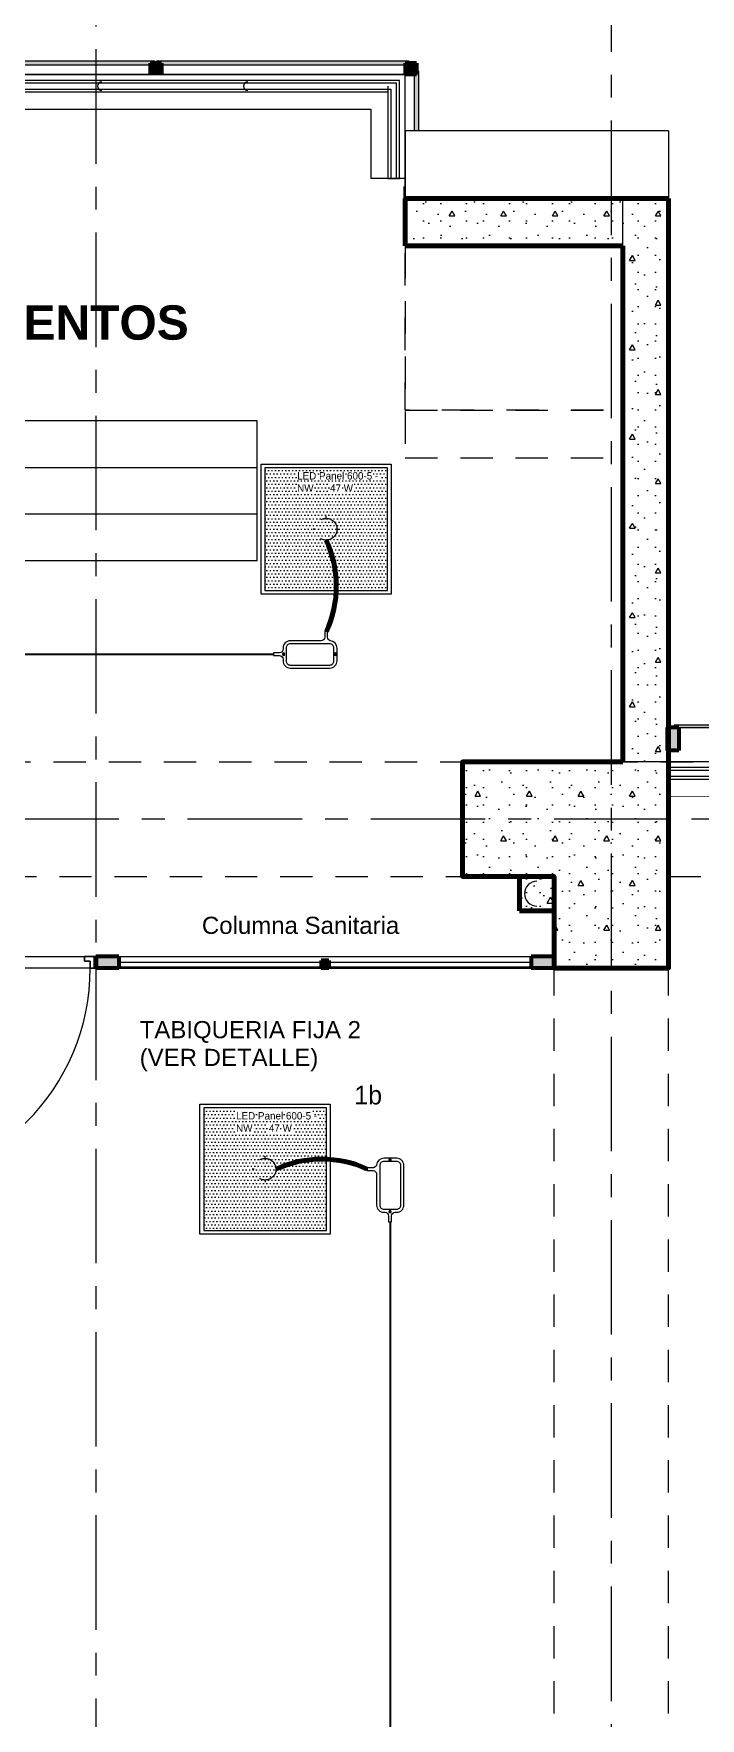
# Model space of a CAD drawing. Header units: inches. Extents: x -38 to 5698, y -33 to 92.
# Drawn here: x 205.8 to 208.71, y 35.72 to 43.08 of the extents above; entities that cross this region are included whole.
import ezdxf
from ezdxf.lldxf.tags import DXFTag

# ---------------------------------------------------------------- set-up
doc = ezdxf.new("R2010")
doc.units = ezdxf.units.IN
doc.header["$MEASUREMENT"] = 0
doc.set_wipeout_variables(frame=1)
for name, pattern in [('CONTINUA', [0]), ('DASHED', [0.75, 0.5, -0.25]), ('Hidden Line', [0.195611, 0.141111, -0.0545]), ('HIDDEN2', [0.1875, 0.125, -0.0625]), ('Línea Oculta', [0.195611, 0.141111, -0.0545]), ('Punto & Raya', [0.65, 0.5, -0.075, 0, -0.075]), ('Rayas', [0.282222, 0.141111, -0.141111]), ('Wipeout_Contour', [1, 0, -1])]:
    doc.linetypes.add(name, pattern=pattern)
for name, color, linetype, lineweight in [('00_IE_Luminarias', 6, 'Continuous', 30), ('ALUMBRADO_CONDUIT', 30, 'CONDUIT1', 30), ('CABLEADO EXT.', 3, 'PVCSUBT', 30), ('Luminarias', 5, 'Continuous', 20), ('Simb_Alumbrado', 140, 'CONTINUA', 30)]:
    doc.layers.add(name, color=color, linetype=linetype, lineweight=lineweight)
for name, color, linetype in [('02 _ ARQ _ ALB _ Ejes Generales', 7, 'Continuous'), ('02 _ ARQ _ ALB _ Muros Interiores', 7, 'Continuous'), ('02 _ ARQ _ ZON _ Espacio.3D', 7, 'Continuous'), ('08 _ STR _ EXT _ 06 Columnas', 7, 'Continuous'), ('08 _ STR _ EXT _ 07 Losa Aligerada', 7, 'Continuous'), ('08 _ STR _ EXT _ 08 Placas Inclinadas', 7, 'Continuous'), ('08 _ STR _ EXT _ 09 Vigas', 7, 'Continuous'), ('Acabado - Muros', 7, 'Continuous'), ('Estructura - 04 MURO', 7, 'Continuous'), ('Estructura - Carga', 7, 'Continuous'), ('Interior - Escaleras & Barandillas', 7, 'Continuous'), ('Marcador - Secciones', 251, 'Continuous'), ('MEP - HVAC', 7, 'Continuous'), ('Notas - Etiquetas', 251, 'Continuous')]:
    doc.layers.add(name, color=color, linetype=linetype)
doc.styles.add('Estilo_Generado_1', font='swisseb.ttf')
doc.styles.add('Estilo_Generado_4', font='swisse.ttf')
doc.styles.add('{18b73a54-fa43-428c-adcb-c1c7bbdf2c84}', font='Simplex.shx')
tags = doc.linetypes.add('CONDUIT', pattern='A,1.5,-0.210535,["con",{18b73a54-fa43-428c-adcb-c1c7bbdf2c84},S=0.2,R=0,X=0,Y=-0.065594],-0.702384', length=2.412919).pattern_tags.tags
tags[6] = DXFTag(74, 10)
tags = doc.linetypes.add('CONDUIT1', pattern='A,1,-0.19772,["con",{18b73a54-fa43-428c-adcb-c1c7bbdf2c84},S=0.2,R=0,X=0,Y=-0.065594],-0.593642', length=1.791362).pattern_tags.tags
tags[6] = DXFTag(74, 10)
tags = doc.linetypes.add('PVCSUBT', pattern='A,0.6,-0.3,0.6,-0.075691,["PVC",Standard,S=0.2,R=0,X=0,Y=-0.093724],-0.621005', length=2.196696).pattern_tags.tags
tags[10] = DXFTag(74, 10)
pattern_1 = [(0, (185.00002, 3e-09), (0, 0.3897114), [0.024375, -0.200625]), (0, (185.11252, 0.19486), (0, 0.3897114), [0.024375, -0.200625]), (60, (185.00002, 3e-09), (-0.3375, 0.1948557), [0.024375, -0.200625]), (60, (185.22502, 3e-09), (-0.3375, 0.1948557), [0.024375, -0.200625]), (120, (185.0244, 3e-09), (0.3375, 0.1948557), [0.024375, -0.200625]), (120, (185.2494, 3e-09), (0.3375, 0.1948557), [0.024375, -0.200625]), (0, (185.00002, 0.0375), (0, 0.075), [0, -0.075, 0, -0.1125]), (45, (185.03752, 0.0375), (-0.05303301, 0.05303301), [0, -0.05625, 0, -0.09375])]

# ---------------------------------------------------------------- blocks, each defined once
blk = doc.blocks.new('*U270')
at = {"layer": 'Luminarias', "linetype": 'DASHED', "lineweight": 0, "ltscale": 0.05}
blk.add_lwpolyline([(0, -0.0045), (0, 0.0045)], dxfattribs=at)
blk = doc.blocks.new('*U271')
at = {"color": 0, "linetype": 'ByBlock', "lineweight": -2, "transparency": 16777216}
for p, rotation in [((-0.05, 0), 90), ((0, -0.05), 180), ((0.05, 0), 269.9999999999999)]:
    blk.add_blockref('*U270', p, dxfattribs=dict(at, rotation=rotation))
blk.add_blockref('*U270', (0, 0.05), dxfattribs=at)
blk = doc.blocks.new('PANEL LED 50W')
at = {"layer": 'Luminarias'}
h = blk.add_hatch(dxfattribs=at)
h.set_pattern_fill('DOTS', color=4, scale=0.009097)
h.set_pattern_definition([(0, (0, -2e-14), (0.0072206, 0.01444116), [0, -0.01444116])])
h.paths.add_polyline_path([(-0.2574, -0.2574), (0.2574, -0.2574), (0.2574, 0.2574), (-0.2574, 0.2574)])
h.paths.add_polyline_path([(-0.1296, 0.0974), (0.1849, 0.0974), (0.1849, 0.2469), (-0.1296, 0.2469)], flags=24)
at = {"layer": 'Luminarias', "color": 4, "lineweight": 0}
for points in [[(-0.2729, 0.2729), (0.2729, 0.2729), (0.2729, -0.2729), (-0.2729, -0.2729)], [(-0.2574, -0.2574), (0.2574, -0.2574), (0.2574, 0.2574), (-0.2574, 0.2574)]]:
    blk.add_lwpolyline(points, close=True, dxfattribs=at)
at = {"layer": 'Luminarias', "color": 4, "linetype": 'DASHED', "lineweight": 0, "ltscale": 0.01}
blk.add_circle((0, 0), 0.0455, dxfattribs=at)
at = {"color": 4}
blk.add_blockref('*U271', (0, 0), dxfattribs=at)
at = {"layer": 'Luminarias', "color": 4, "insert": (-0.1218, 0.2392), "char_height": 0.030929, "width": 0.382855, "attachment_point": 1}
blk.add_mtext('{\\Ftxt|c0;LED Panel 600-5 - NW      47 W}', dxfattribs=at)
blk = doc.blocks.new('lumin 47')
at = {"layer": 'ALUMBRADO_CONDUIT', "xscale": 1.041283452965173, "yscale": 1.041283452965173, "zscale": 1.041283452965173}
blk.add_blockref('PANEL LED 50W', (-76.251, 24.2433), dxfattribs=at)
blk = doc.blocks.new('CAJA OVAL TIPO L')
at = {"layer": 'Simb_Alumbrado', "lineweight": 13}
blk.add_lwpolyline([(-0.0491, -0.079), (-0.0491, -0.0343, -0.380413), (-0.0258, -0.0088), (-0.0258, -0.0088, 0.341426), (-0.0164, 0.0033), (-0.0164, 0.0236), (-0.0063, 0.0236), (-0.0063, 0.0033, 0.414214), (0.0063, -0.0092), (0.1138, -0.0092, -0.414214), (0.1388, -0.0343), (0.1388, -0.0382, 0.414214), (0.1513, -0.0508), (0.1716, -0.0508), (0.1716, -0.0609), (0.1513, -0.0609, 0.414214), (0.1388, -0.0734), (0.1388, -0.079, -0.414214), (0.1138, -0.104), (-0.0241, -0.104, -0.414214), (-0.0491, -0.079, 0.414214)], format="xyb", dxfattribs=at)
for points in [[(-0.0483, -0.0558), (-0.0395, -0.0558)], [(-0.0439, -0.0514), (-0.0439, -0.0602)], [(0.1323, -0.0558), (0.1411, -0.0558)], [(0.1367, -0.0514), (0.1367, -0.0602)]]:
    blk.add_lwpolyline(points, dxfattribs=at)
blk.add_lwpolyline([(-0.0241, -0.0199), (0.1138, -0.0199, -0.414214), (0.1282, -0.0343), (0.1282, -0.079, -0.414214), (0.1138, -0.0934), (-0.0241, -0.0934, -0.414214), (-0.0384, -0.079), (-0.0384, -0.0343, -0.414214)], format="xyb", close=True, dxfattribs=at)
for centre in [(-0.0439, -0.0558), (0.1367, -0.0558)]:
    blk.add_circle(centre, 0.00438, dxfattribs=at)

msp = doc.modelspace()

# ---------------------------------------------------------------- hatches: boundary and pattern name
at = {"layer": '08 _ STR _ EXT _ 08 Placas Inclinadas', "linetype": 'Continuous', "lineweight": 9}
h = msp.add_hatch(dxfattribs=at)
h.set_pattern_fill('HORMIGÓN_EN_MASA_0002', style=0, pattern_type=2)
h.set_pattern_definition(pattern_1)
h.paths.add_polyline_path([(208.5287, 42.3596), (208.4996, 42.1526), (208.57, 42.1526), (208.57, 42.3596)])
h = msp.add_hatch(dxfattribs=at)
h.set_pattern_fill('HORMIGÓN_EN_MASA_0002', style=0, pattern_type=2)
h.set_pattern_definition(pattern_1)
h.paths.add_polyline_path([(208.37, 41.4352), (208.399, 41.4352), (208.4996, 42.1526), (208.37, 42.1526)])
h = msp.add_hatch(dxfattribs=at)
h.set_pattern_fill('HORMIGÓN_EN_MASA_0002', style=0, pattern_type=2)
h.set_pattern_definition(pattern_1)
h.paths.add_polyline_path([(208.37, 41.2282), (208.37, 39.9), (208.57, 39.9), (208.57, 42.1526), (208.4996, 42.1526)])
h = msp.add_hatch(dxfattribs=at)
h.set_pattern_fill('HORMIGÓN_EN_MASA_0002', style=0, pattern_type=2)
h.set_pattern_definition(pattern_1)
h.paths.add_polyline_path([(208.37, 41.2282), (208.399, 41.4352), (208.37, 41.4352)])
at = {"layer": 'Acabado - Muros', "linetype": 'Continuous', "lineweight": 9}
for points in [[(206.326, 42.961), (204.836, 42.961), (204.836, 42.941), (206.326, 42.941)], [(207.435, 42.961), (206.336, 42.961), (206.336, 42.941), (207.435, 42.941)], [(207.48, 42.916), (207.46, 42.916), (207.46, 42.3957), (207.48, 42.3957)], [(208.5944, 40.06), (208.5944, 40.05), (209.7568, 40.05), (209.7568, 40.06)]]:
    msp.add_hatch(color=250, dxfattribs=at).paths.add_polyline_path(points)
at = {"layer": 'Acabado - Muros', "linetype": 'Continuous', "lineweight": 0}
for points in [[(206.356, 42.901), (206.356, 42.951), (206.306, 42.951), (206.306, 42.901)], [(207.42, 42.901), (207.47, 42.901), (207.47, 42.951), (207.42, 42.951)], [(207.42, 42.4113), (207.42, 42.3595), (207.47, 42.3595), (207.47, 42.4113)], [(208.6144, 39.95), (208.6144, 40.05), (208.5644, 40.05), (208.5644, 39.95)]]:
    msp.add_hatch(color=254, dxfattribs=at).paths.add_polyline_path(points)
at = {"layer": 'Estructura - Carga', "linetype": 'Continuous', "lineweight": 13}
h = msp.add_hatch(dxfattribs=at)
h.set_pattern_fill('HORMIGÓN_ARMADO_0002', color=251, style=0, pattern_type=2)
h.set_pattern_definition([(0, (185.00002, 3e-09), (0, 0.3117692), [0.03, -0.15]), (0, (185.09002, 0.1559), (0, 0.3117692), [0.03, -0.15]), (60, (185.00002, 3e-09), (-0.27, 0.1558846), [0.03, -0.15]), (60, (185.18002, 3e-09), (-0.27, 0.1558846), [0.03, -0.15]), (120, (185.03002, 3e-09), (0.27, 0.1558846), [0.03, -0.15]), (120, (185.21002, 3e-09), (0.27, 0.1558846), [0.03, -0.15]), (0, (185.000023, 0.03), (0, 0.06), [0, -0.06, 0, -0.09]), (45, (185.030023, 0.03), (-0.04242641, 0.04242641), [0, -0.045, 0, -0.075])])
h.paths.add_polyline_path([(207.92, 39.25), (208.07, 39.25), (208.07, 39.4), (207.92, 39.4)])

# ---------------------------------------------------------------- linework, layer by layer
at = {"layer": '02 _ ARQ _ ALB _ Ejes Generales', "color": 251, "linetype": 'Punto & Raya', "lineweight": 13}
msp.add_line((240.57, 39.65), (189.8454, 39.65), dxfattribs=at)
at = {"layer": '02 _ ARQ _ ALB _ Muros Interiores', "color": 165, "linetype": 'Continuous', "lineweight": 25}
for p, q in [((206.02, 39.05), (206.02, 39.03)), ((206.07, 39.05), (206.02, 39.05)), ((206.02, 39.03), (206.045, 39.03)), ((206.045, 39.03), (206.045, 39)), ((206.045, 39), (206.07, 39)), ((206.07, 39), (206.07, 39.05))]:
    msp.add_line(p, q, dxfattribs=at)
at = {"layer": '02 _ ARQ _ ALB _ Muros Interiores', "color": 7, "linetype": 'Continuous', "lineweight": 80}
msp.add_line((206.07, 39), (206.07, 39.05), dxfattribs=at)
at = {"layer": '02 _ ARQ _ ALB _ Muros Interiores', "color": 175, "linetype": 'Continuous', "lineweight": 15}
msp.add_arc((205.095, 39), 0.9499, 270, 0, dxfattribs=at)
at = {"layer": '02 _ ARQ _ ZON _ Espacio.3D', "color": 252, "linetype": 'Continuous', "lineweight": 13}
for p, q in [((206.7734, 41.3883), (202.9293, 41.3883)), ((206.7734, 40.7775), (206.7734, 41.3883)), ((202.9293, 41.1847), (206.7734, 41.1847)), ((206.7734, 40.9811), (202.9293, 40.9811)), ((206.7734, 40.7775), (202.9293, 40.7775))]:
    msp.add_line(p, q, dxfattribs=at)
at = {"layer": '02 _ ARQ _ ZON _ Espacio.3D', "color": 254, "linetype": 'Continuous', "lineweight": 0, "flags": 128}
msp.add_lwpolyline([(201.2699, 42.1526), (201.2699, 39.9), (201.9699, 39.9), (201.9699, 39.4), (201.57, 39.4), (201.5699, 39.05), (208.07, 39.05), (208.07, 39.4), (207.67, 39.4), (207.67, 39.9), (208.37, 39.9), (208.37, 42.1526), (207.42, 42.1526), (207.42, 42.901), (202.22, 42.901), (202.22, 42.1526)], close=True, dxfattribs=at)
msp.add_lwpolyline([(215.07, 39.7505), (208.57, 39.7505), (208.57, 39), (205.07, 39), (205.07, 29.7499), (208.07, 29.75), (208.07, 30.8001), (208.57, 30.8001), (208.57, 30.2), (209.17, 30.2), (209.17, 29.75), (215.07, 29.75)], dxfattribs=at)
at = {"layer": '08 _ STR _ EXT _ 07 Losa Aligerada', "color": 254, "linetype": 'Rayas', "lineweight": 18, "flags": 128}
msp.add_lwpolyline([(193.22, 11.97, 1.049431), (198.7936, 6.3), (209.6002, 6.3), (209.6002, 6.2005), (214.7981, 6.2005), (214.7981, 7.2), (222.07, 7.2), (222.07, 5.6637), (223.2699, 5.6637), (223.2699, 4.2), (228.3699, 4.2), (228.3699, 5.6637), (229.57, 5.6637), (229.57, 7.2), (236.57, 7.2), (236.57, 14.9999), (236.57, 15.1499), (236.5699, 15.1499), (236.5699, 15.7999), (236.57, 15.7999), (236.57, 20.35), (231.67, 20.35), (231.67, 22.35), (231.67, 22.6), (231.67, 24.5), (231.67, 24.75), (231.67, 26.75), (236.57, 26.75), (236.57, 39.9), (228.67, 39.9), (223.5529, 39.9), (223.5529, 40.9), (218.9324, 40.9), (218.9324, 39.9), (208.37, 39.9), (208.37, 41.4352), (207.42, 41.4352), (207.42, 42.9), (202.22, 42.9), (202.22, 41.4352), (201.2699, 41.4352), (201.2699, 39.9), (196.27, 39.9), (196.27, 41.1), (192.87, 41.1), (192.87, 37.7), (194.07, 37.7), (194.07, 33.9), (193.17, 33.9), (193.17, 21.2663), (193.22, 21.2663)], format="xyb", close=True, dxfattribs=at)
at = {"layer": '08 _ STR _ EXT _ 07 Losa Aligerada', "color": 254, "linetype": 'Continuous', "lineweight": 18, "flags": 128}
msp.add_lwpolyline([(221.5593, 39.9), (208.37, 39.9), (208.37, 42.6544), (207.42, 42.6544), (207.42, 42.9), (202.22, 42.9), (202.22, 42.6544), (201.2699, 42.6544), (201.2699, 39.9), (196.1201, 39.9), (196.1201, 40.95), (193.02, 40.95), (193.02, 37.7), (194.1638, 37.7), (194.1638, 33.9), (193.17, 33.9), (193.17, 6.3), (212.7179, 6.3), (212.7179, 6.2005), (217.425, 6.2005)], dxfattribs=at)
at = {"layer": '08 _ STR _ EXT _ 08 Placas Inclinadas', "color": 7, "linetype": 'Continuous', "lineweight": 80}
for p, q in [((207.42, 42.1526), (208.37, 42.1526)), ((208.37, 42.1526), (208.37, 39.9))]:
    msp.add_line(p, q, dxfattribs=at)
at = {"layer": '08 _ STR _ EXT _ 08 Placas Inclinadas', "color": 251, "linetype": 'Línea Oculta', "lineweight": 13}
for p, q in [((207.42, 42.1526), (207.42, 41.2282)), ((207.42, 41.4352), (208.37, 41.4352))]:
    msp.add_line(p, q, dxfattribs=at)
at = {"layer": '08 _ STR _ EXT _ 08 Placas Inclinadas', "color": 251, "linetype": 'Línea Oculta', "lineweight": 13, "flags": 128}
msp.add_lwpolyline([(207.42, 41.2282), (208.37, 41.2282)], dxfattribs=at)
at = {"layer": '08 _ STR _ EXT _ 09 Vigas', "color": 251, "linetype": 'Hidden Line', "lineweight": 13}
for p, q in [((201.57, 39.4), (208.07, 39.4)), ((208.07, 30.2), (208.07, 39.4)), ((208.57, 30.2), (208.57, 39.4)), ((208.57, 39.4), (215.07, 39.4))]:
    msp.add_line(p, q, dxfattribs=at)
at = {"layer": 'Acabado - Muros', "color": 7, "linetype": 'Continuous', "lineweight": 60}
for p, q in [((206.356, 42.951), (206.306, 42.951)), ((206.306, 42.951), (206.306, 42.901)), ((206.356, 42.951), (206.356, 42.901)), ((207.42, 42.951), (207.42, 42.901)), ((207.47, 42.951), (207.42, 42.951)), ((207.47, 42.951), (207.47, 42.901)), ((206.356, 42.901), (206.306, 42.901)), ((207.47, 42.901), (207.42, 42.901)), ((207.42, 42.4113), (207.42, 42.3595)), ((207.47, 42.4113), (207.42, 42.4113)), ((207.47, 42.4113), (207.47, 42.3595)), ((207.47, 42.3595), (207.42, 42.3595)), ((208.5644, 40.05), (208.5644, 39.95)), ((208.6144, 40.05), (208.5644, 40.05)), ((208.6144, 40.05), (208.6144, 39.95)), ((208.6144, 39.95), (208.5644, 39.95)), ((206.07, 39.05), (206.07, 39)), ((208.07, 39.05), (208.07, 39))]:
    msp.add_line(p, q, dxfattribs=at)
at = {"layer": 'Acabado - Muros', "color": 7, "linetype": 'Continuous', "lineweight": 13, "flags": 128}
for points in [[(206.326, 42.961), (206.326, 42.941), (204.836, 42.941), (204.836, 42.961)], [(207.435, 42.961), (207.435, 42.941), (206.336, 42.941), (206.336, 42.961)], [(207.48, 42.916), (207.46, 42.916), (207.46, 42.3957), (207.48, 42.3957)], [(208.5944, 40.06), (208.5944, 40.05), (209.7568, 40.05), (209.7568, 40.06)]]:
    msp.add_lwpolyline(points, close=True, dxfattribs=at)
at = {"layer": 'ALUMBRADO_CONDUIT', "color": 30, "lineweight": 30, "ltscale": 0.4, "true_color": 0xf26722}
for p, q in [((204.9448, 40.3702), (206.8456, 40.3702)), ((207.354, 37.8927), (207.354, 34.9231))]:
    msp.add_line(p, q, dxfattribs=at)
at = {"layer": 'CABLEADO EXT.', "color": 3, "lineweight": 80}
for centre, start, end in [((206.6428, 40.6684), 335.37023, 24.84937), ((207.0559, 37.6898), 65.37023, 114.84937)]:
    msp.add_arc(centre, 0.4764, start, end, dxfattribs=at)
at = {"layer": 'Estructura - 04 MURO', "color": 7, "linetype": 'Continuous', "lineweight": 80}
msp.add_line((208.57, 39.75), (208.57, 39.9), dxfattribs=at)
at = {"layer": 'Estructura - 04 MURO', "color": 7, "linetype": 'Continuous', "lineweight": 13}
msp.add_line((208.57, 39.75), (213.4735, 39.75), dxfattribs=at)
at = {"layer": 'Estructura - Carga', "color": 7, "linetype": 'Continuous', "lineweight": 80, "flags": 128}
msp.add_lwpolyline([(207.92, 39.25), (208.07, 39.25), (208.07, 39.4), (207.92, 39.4)], close=True, dxfattribs=at)
at = {"layer": 'MEP - HVAC', "color": 7, "linetype": 'Continuous', "lineweight": 13, "flags": 128}
msp.add_lwpolyline([(207.995, 39.379, 1), (207.995, 39.271, 1)], format="xyb", dxfattribs=at)

# ---------------------------------------------------------------- block references
for p in [(283.326, 16.6726), (283.0593, 13.8788)]:
    msp.add_blockref('lumin 47', p)
at = {"layer": 'ALUMBRADO_CONDUIT', "linetype": 'CONDUIT', "lineweight": 30, "xscale": -1.253906979044094, "yscale": 1.253906979044094, "zscale": 1.253906979044094}
msp.add_blockref('CAJA OVAL TIPO L', (207.0609, 40.4402), dxfattribs=at)
at = {"layer": 'ALUMBRADO_CONDUIT', "linetype": 'CONDUIT', "lineweight": 30, "xscale": -1.253906979044094, "yscale": 1.253906979044094, "zscale": 1.253906979044094, "rotation": 90}
msp.add_blockref('CAJA OVAL TIPO L', (207.284, 38.1079), dxfattribs=at)

# ---------------------------------------------------------------- texts
at = {"layer": '00_IE_Luminarias', "color": 6, "linetype": 'HIDDEN2'}
msp.add_text('1b', height=0.08174, dxfattribs=at).set_placement((207.1977, 38.4047))
at = {"layer": '02 _ ARQ _ ZON _ Espacio.3D', "color": 252, "lineweight": 25, "insert": (204.8513, 41.8932), "char_height": 0.15, "attachment_point": 2, "style": 'Estilo_Generado_1'}
msp.add_mtext('\\A1;{\\pqc;\\pt0;\\fSwis721 Ex BT|b1|i0|c0|p34;UNIDAD DE ABASTECIMIENTOS}', dxfattribs=at)
at = {"layer": 'Notas - Etiquetas', "color": 8, "linetype": 'Continuous', "lineweight": 35, "insert": (206.5324, 39.1861), "char_height": 0.075, "attachment_point": 4, "style": 'Estilo_Generado_4'}
msp.add_mtext('\\A1;{\\pql;\\fSwis721 Ex BT|b0|i0|c0|p34;Columna Sanitaria}', dxfattribs=at)
at = {"layer": 'Notas - Etiquetas', "color": 8, "linetype": 'Continuous', "lineweight": 13, "insert": (206.2607, 38.6593), "char_height": 0.075, "width": 1.157589, "attachment_point": 4, "rotation": 359.99993, "line_spacing_factor": 0.969465, "style": 'Estilo_Generado_4'}
msp.add_mtext('\\A1;{\\pql;\\fSwis721 Ex BT|b0|i0|c0|p34;TABIQUERIA FIJA 2 (VER DETALLE)\\fSwis721 Ex BT|b0|i0|c0|p34; }', dxfattribs=at)

# ---------------------------------------------------------------- next in the draw order: wipeouts: each hides what was drawn before it
at = {"color": 254, "linetype": 'Wipeout_Contour', "lineweight": 0, "ltscale": 4896.16704}
msp.add_wipeout([(208.5287, 42.3596), (208.57, 42.3596), (208.57, 42.6544)], dxfattribs=at).dxf.layer = '08 _ STR _ EXT _ 08 Placas Inclinadas'
at = {"color": 254, "linetype": 'Wipeout_Contour', "lineweight": 0, "ltscale": 4893.516231}
msp.add_wipeout([(207.27, 42.75), (207.42, 42.9), (207.27, 42.9)], dxfattribs=at).dxf.layer = 'Estructura - 04 MURO'

# ---------------------------------------------------------------- next in the draw order: wipeouts: each hides what was drawn before it
at = {"color": 254, "linetype": 'Wipeout_Contour', "lineweight": 0, "ltscale": 6526.662173}
msp.add_wipeout([(208.57, 42.6544), (207.42, 42.6544), (207.42, 42.3596), (208.5287, 42.3596)], dxfattribs=at).dxf.layer = '08 _ STR _ EXT _ 08 Placas Inclinadas'

# ---------------------------------------------------------------- next in the draw order: hatches: boundary and pattern name
at = {"layer": '08 _ STR _ EXT _ 08 Placas Inclinadas', "linetype": 'Continuous', "lineweight": 9}
h = msp.add_hatch(dxfattribs=at)
h.set_pattern_fill('HORMIGÓN_EN_MASA_0002', style=0, pattern_type=2)
h.set_pattern_definition(pattern_1)
h.paths.add_polyline_path([(208.37, 42.3596), (207.42, 42.3596), (207.42, 42.1526), (208.37, 42.1526)])
h = msp.add_hatch(dxfattribs=at)
h.set_pattern_fill('HORMIGÓN_EN_MASA_0002', style=0, pattern_type=2)
h.set_pattern_definition(pattern_1)
h.paths.add_polyline_path([(208.37, 42.1526), (208.4996, 42.1526), (208.5287, 42.3596), (208.37, 42.3596)])

# ---------------------------------------------------------------- next in the draw order: linework, layer by layer
at = {"layer": '02 _ ARQ _ ALB _ Ejes Generales', "color": 251, "linetype": 'Punto & Raya', "lineweight": 13}
msp.add_line((208.32, 45.9), (208.32, 2.05), dxfattribs=at)
at = {"layer": '08 _ STR _ EXT _ 08 Placas Inclinadas', "color": 7, "linetype": 'Continuous', "lineweight": 80}
msp.add_line((208.57, 42.3596), (207.42, 42.3596), dxfattribs=at)
at = {"layer": '08 _ STR _ EXT _ 08 Placas Inclinadas', "color": 7, "linetype": 'Continuous', "lineweight": 13, "flags": 128}
for points in [[(208.57, 42.6544), (207.42, 42.6544)], [(207.42, 42.6544), (207.42, 42.3596)], [(208.57, 42.6544), (208.57, 42.3596)]]:
    msp.add_lwpolyline(points, dxfattribs=at)
at = {"layer": '08 _ STR _ EXT _ 08 Placas Inclinadas', "color": 7, "linetype": 'Continuous', "lineweight": 80, "flags": 128}
for points in [[(207.42, 42.3596), (207.42, 42.1526)], [(208.57, 39.9), (208.57, 42.3596)]]:
    msp.add_lwpolyline(points, dxfattribs=at)

# ---------------------------------------------------------------- next in the draw order: wipeouts: each hides what was drawn before it
at = {"color": 254, "linetype": 'Wipeout_Contour', "lineweight": 0, "ltscale": 6524.07804}
msp.add_wipeout([(207.27, 42.75), (207.27, 42.4473), (207.42, 42.4473), (207.42, 42.75)], dxfattribs=at).dxf.layer = 'Estructura - 04 MURO'
at = {"color": 254, "linetype": 'Wipeout_Contour', "lineweight": 0, "ltscale": 6538.500239}
msp.add_wipeout([(208.57, 39.75), (213.4735, 39.75), (213.4735, 39.9), (208.57, 39.9)], dxfattribs=at).dxf.layer = 'Estructura - 04 MURO'

# ---------------------------------------------------------------- next in the draw order: hatches: boundary and pattern name
at = {"layer": '08 _ STR _ EXT _ 06 Columnas', "linetype": 'Continuous', "lineweight": 9}
h = msp.add_hatch(dxfattribs=at)
h.set_pattern_fill('HORMIGÓN_EN_MASA_0002', style=0, pattern_type=2)
h.set_pattern_definition(pattern_1)
h.paths.add_polyline_path([(208.37, 39.9), (207.67, 39.9), (207.67, 39.4), (208.07, 39.4), (208.07, 39), (208.57, 39), (208.57, 39.75), (208.37, 39.75)])
h = msp.add_hatch(dxfattribs=at)
h.set_pattern_fill('HORMIGÓN_EN_MASA_0002', style=0, pattern_type=2)
h.set_pattern_definition(pattern_1)
h.paths.add_polyline_path([(208.57, 39.9), (208.37, 39.9), (208.37, 39.75)])
h = msp.add_hatch(dxfattribs=at)
h.set_pattern_fill('HORMIGÓN_EN_MASA_0002', style=0, pattern_type=2)
h.set_pattern_definition(pattern_1)
h.paths.add_polyline_path([(208.57, 39.9), (208.37, 39.75), (208.57, 39.75)])

# ---------------------------------------------------------------- next in the draw order: linework, layer by layer
at = {"layer": '08 _ STR _ EXT _ 06 Columnas', "color": 7, "linetype": 'Continuous', "lineweight": 80, "flags": 128}
msp.add_lwpolyline([(208.37, 39.9), (207.67, 39.9), (207.67, 39.4), (208.07, 39.4), (208.07, 39), (208.57, 39), (208.57, 39.9)], dxfattribs=at)
at = {"layer": '08 _ STR _ EXT _ 09 Vigas', "color": 251, "linetype": 'Hidden Line', "lineweight": 13}
msp.add_line((194.07, 39.9), (236.57, 39.9), dxfattribs=at)
at = {"layer": 'Estructura - 04 MURO', "color": 7, "linetype": 'Continuous', "lineweight": 13, "flags": 128}
for points in [[(207.42, 42.4473), (207.27, 42.4473)], [(213.4735, 39.9), (208.57, 39.9)]]:
    msp.add_lwpolyline(points, dxfattribs=at)
at = {"layer": 'Interior - Escaleras & Barandillas', "color": 161, "linetype": 'Continuous', "lineweight": 13}
msp.add_line((207.345, 42.4473), (207.395, 42.4473), dxfattribs=at)
at = {"layer": 'Interior - Escaleras & Barandillas', "color": 161, "linetype": 'Continuous', "lineweight": 13, "flags": 128}
msp.add_lwpolyline([(208.57, 39.875), (208.57, 39.825), (215.07, 39.825), (215.07, 39.875)], close=True, dxfattribs=at)
for points in [[(215.07, 39.8625), (208.57, 39.8625)], [(208.57, 39.8375), (215.07, 39.8375)]]:
    msp.add_lwpolyline(points, dxfattribs=at)

# ---------------------------------------------------------------- next in the draw order: wipeouts: each hides what was drawn before it
at = {"color": 254, "linetype": 'Wipeout_Contour', "lineweight": 0, "ltscale": 4892.636329}
msp.add_wipeout([(207.27, 42.75), (207.42, 42.75), (207.42, 42.9)], dxfattribs=at).dxf.layer = 'Estructura - 04 MURO'

# ---------------------------------------------------------------- next in the draw order: linework, layer by layer
at = {"layer": 'Estructura - 04 MURO', "color": 7, "linetype": 'Continuous', "lineweight": 13, "flags": 128}
for points in [[(207.42, 42.4473), (207.42, 42.9)], [(207.27, 42.75), (207.27, 42.4473)]]:
    msp.add_lwpolyline(points, dxfattribs=at)
at = {"layer": 'Interior - Escaleras & Barandillas', "color": 161, "linetype": 'Continuous', "lineweight": 13}
for p, q in [((207.395, 42.4473), (207.395, 42.875)), ((207.345, 42.85), (207.345, 42.4473)), ((207.3575, 42.8375), (207.3575, 42.4473)), ((207.3825, 42.4473), (207.3825, 42.8625))]:
    msp.add_line(p, q, dxfattribs=at)

# ---------------------------------------------------------------- next in the draw order: wipeouts: each hides what was drawn before it
at = {"color": 254, "linetype": 'Wipeout_Contour', "lineweight": 0, "ltscale": 9786.734243}
msp.add_wipeout([(207.07, 39.05), (207.07, 39.033), (207.0865, 39.033), (207.0865, 39), (207.97, 39), (207.97, 39.05)], dxfattribs=at).dxf.layer = 'Acabado - Muros'

# ---------------------------------------------------------------- next in the draw order: wipeouts: each hides what was drawn before it
at = {"color": 254, "linetype": 'Wipeout_Contour', "lineweight": 0, "ltscale": 9781.143076}
msp.add_wipeout([(206.17, 39.05), (206.17, 39), (207.0535, 39), (207.0535, 39.033), (207.07, 39.033), (207.07, 39.05)], dxfattribs=at).dxf.layer = 'Acabado - Muros'
at = {"color": 254, "linetype": 'Wipeout_Contour', "lineweight": 0, "ltscale": 6514.005146}
msp.add_wipeout([(202.37, 42.75), (207.27, 42.75), (207.27, 42.9), (202.37, 42.9)], dxfattribs=at).dxf.layer = 'Estructura - 04 MURO'

# ---------------------------------------------------------------- next in the draw order: linework, layer by layer
at = {"layer": 'Acabado - Muros', "color": 251, "linetype": 'Continuous', "lineweight": 13, "flags": 128}
for points in [[(206.17, 39.05), (207.97, 39.05)], [(206.17, 39), (207.0535, 39)], [(207.0865, 39), (207.97, 39)]]:
    msp.add_lwpolyline(points, dxfattribs=at)
at = {"layer": 'Estructura - 04 MURO', "color": 7, "linetype": 'Continuous', "lineweight": 13}
msp.add_line((207.42, 42.9), (202.22, 42.9), dxfattribs=at)
at = {"layer": 'Estructura - 04 MURO', "color": 7, "linetype": 'Continuous', "lineweight": 13, "flags": 128}
msp.add_lwpolyline([(202.37, 42.75), (207.27, 42.75)], dxfattribs=at)
at = {"layer": 'Interior - Escaleras & Barandillas', "color": 161, "linetype": 'Continuous', "lineweight": 13}
for p, q in [((207.395, 42.875), (202.245, 42.875)), ((207.3825, 42.8625), (202.2575, 42.8625)), ((202.27, 42.825), (207.345, 42.825)), ((202.2825, 42.8375), (207.3575, 42.8375))]:
    msp.add_line(p, q, dxfattribs=at)
at = {"layer": 'Interior - Escaleras & Barandillas', "color": 161, "linetype": 'Continuous', "lineweight": 13, "flags": 128}
for points in [[(206.095, 42.8688, 1), (206.095, 42.8313)], [(206.7325, 42.8688, 1), (206.7325, 42.8313)]]:
    msp.add_lwpolyline(points, format="xyb", dxfattribs=at)
at = {"layer": 'Marcador - Secciones', "color": 251, "linetype": 'Punto & Raya', "lineweight": 13}
msp.add_line((206.07, 46.2111), (206.07, 0.8878), dxfattribs=at)

# ---------------------------------------------------------------- next in the draw order: wipeouts: each hides what was drawn before it
at = {"color": 254, "linetype": 'Wipeout_Contour', "lineweight": 0, "ltscale": 6520.787009}
msp.add_wipeout([(207.0535, 39.005), (207.0535, 39.025), (206.17, 39.025), (206.17, 39.005)], dxfattribs=at).dxf.layer = 'Acabado - Muros'

# ---------------------------------------------------------------- next in the draw order: hatches: boundary and pattern name
at = {"layer": 'Acabado - Muros', "linetype": 'Continuous', "lineweight": 0}
msp.add_hatch(color=254, dxfattribs=at).paths.add_polyline_path([(206.17, 39), (206.17, 39.05), (206.07, 39.05), (206.07, 39)])

# ---------------------------------------------------------------- next in the draw order: linework, layer by layer
at = {"layer": 'Acabado - Muros', "color": 7, "linetype": 'Continuous', "lineweight": 60}
for p, q in [((206.17, 39.05), (206.07, 39.05)), ((206.17, 39), (206.07, 39)), ((206.17, 39.05), (206.17, 39))]:
    msp.add_line(p, q, dxfattribs=at)
at = {"layer": 'Acabado - Muros', "color": 7, "linetype": 'Continuous', "lineweight": 13, "flags": 128}
msp.add_lwpolyline([(207.0535, 39.005), (207.0535, 39.025), (206.17, 39.025), (206.17, 39.005)], close=True, dxfattribs=at)

# ---------------------------------------------------------------- next in the draw order: wipeouts: each hides what was drawn before it
at = {"color": 254, "linetype": 'Wipeout_Contour', "lineweight": 0, "ltscale": 6524.452064}
msp.add_wipeout([(207.97, 39.005), (207.97, 39.025), (207.0865, 39.025), (207.0865, 39.005)], dxfattribs=at).dxf.layer = 'Acabado - Muros'

# ---------------------------------------------------------------- next in the draw order: hatches: boundary and pattern name
at = {"layer": 'Acabado - Muros', "linetype": 'Continuous', "lineweight": 0}
for points in [[(207.0865, 39.033), (207.0535, 39.033), (207.0535, 39), (207.0865, 39)], [(207.97, 39), (208.07, 39), (208.07, 39.05), (207.97, 39.05)]]:
    msp.add_hatch(color=254, dxfattribs=at).paths.add_polyline_path(points)

# ---------------------------------------------------------------- next in the draw order: linework, layer by layer
at = {"layer": 'Acabado - Muros', "color": 7, "linetype": 'Continuous', "lineweight": 60}
for p, q in [((207.0865, 39.033), (207.0535, 39.033)), ((207.0535, 39.033), (207.0535, 39)), ((207.0865, 39), (207.0535, 39)), ((207.0865, 39.033), (207.0865, 39)), ((207.97, 39.05), (207.97, 39)), ((208.07, 39.05), (207.97, 39.05)), ((208.07, 39), (207.97, 39))]:
    msp.add_line(p, q, dxfattribs=at)
at = {"layer": 'Acabado - Muros', "color": 7, "linetype": 'Continuous', "lineweight": 13, "flags": 128}
msp.add_lwpolyline([(207.97, 39.005), (207.97, 39.025), (207.0865, 39.025), (207.0865, 39.005)], close=True, dxfattribs=at)

doc.saveas('drawing.dxf')
